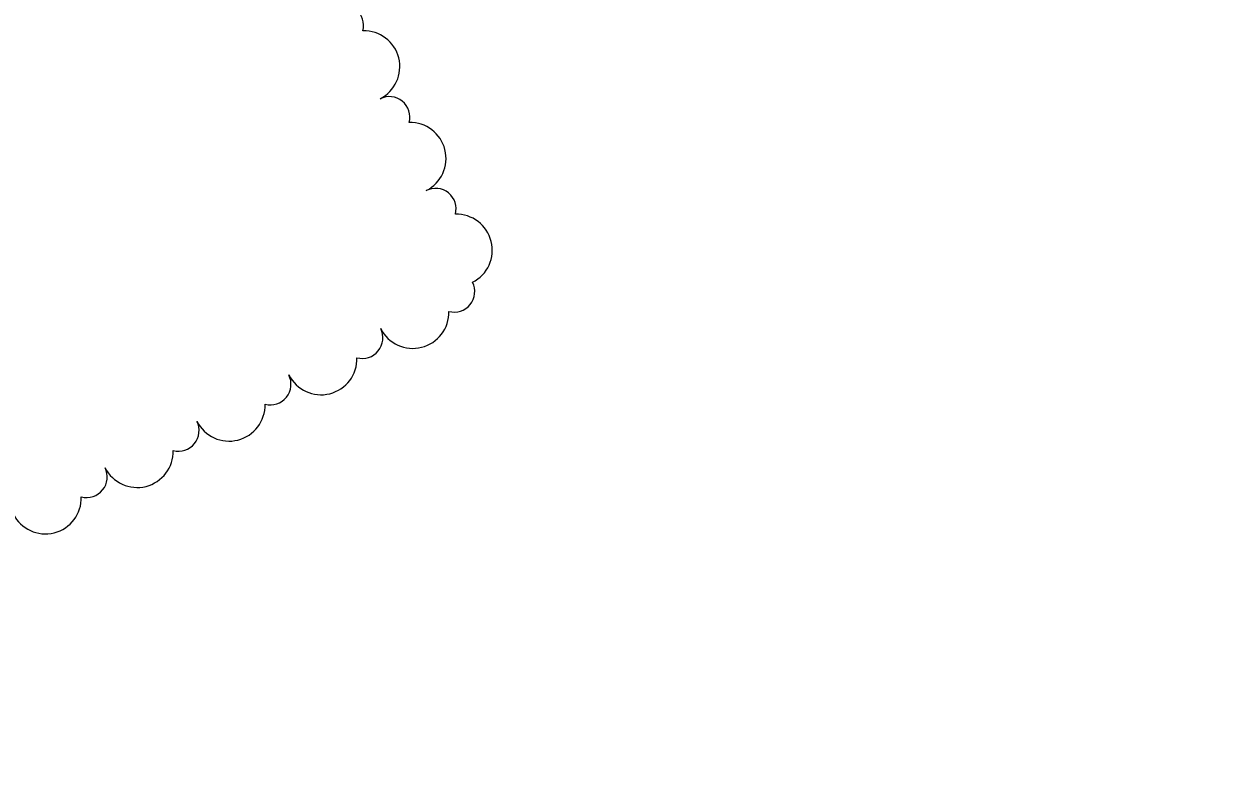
# Model space of a CAD drawing. Header units: metres. Extents: x 2682525 to 2683550, y 1250555 to 1251328.
# Drawn here: x 2683089.35 to 2683094.91, y 1250868.44 to 1250871.95 of the extents above; entities that cross this region are included whole.
import ezdxf

# ---------------------------------------------------------------- set-up
doc = ezdxf.new("R2010")
doc.units = ezdxf.units.M
doc.header["$PDMODE"] = 2
doc.header["$PDSIZE"] = -2
for name, pattern in [('IMPORT-_25_VW-01 Strichlinie kurz _2_', [21.165312, 10.580624, -10.584688]), ('Verdeckt', [3, 2, -1]), ('Verdeckt 0_75', [1.5, 0.75, -0.75])]:
    doc.linetypes.add(name, pattern=pattern)
for name, color, linetype, lineweight, true_color in [('2458 A U1_dwg-1', 9, 'Continuous', 18, 0x808080), ('_25_300 Bauteile 3D-Raum-NGF Nettogeschossfläche', 9, 'Continuous', 18, 0x808080), ('_25_300 Bauteile 3D-Tuer', 9, 'Continuous', 18, 0x808080), ('_25_700 Aemter-Feuerpolizei-Fluchtweg', 9, 'IMPORT-_25_VW-01 Strichlinie kurz _2_', 18, 0x808080), ('_25_800 Beschriftung-1_100-Koten', 9, 'Continuous', 18, 0x808080), ('_25_Keine', 9, 'Continuous', 18, 0x808080), ('A-DETL-____-MBND-1', 7, 'Continuous', 18, 0xbf6000), ('A-DETL-____-MBND-3', 7, 'Verdeckt 0_75', 25, 0xbf6000), ('Bemassung', 9, 'Continuous', 18, 0x808080), ('G-____-REVC-OTLN-1', 1, 'Continuous', 18, 0xff0000)]:
    doc.layers.add(name, color=color, linetype=linetype, lineweight=lineweight, true_color=true_color)
for name, color, linetype, lineweight in [('A-____-____-DIMS', 7, 'Continuous', 9), ('A-DETL-____-MBND', 7, 'Verdeckt 0_75', 18), ('A-DETL-____-MBND-2', 7, 'Verdeckt 0_75', 25), ('Bemassung-1', 7, 'Continuous', 18), ('G-____-____-DIMS', 7, 'Continuous', 9), ('G-____-____-SYMB-1', 7, 'Verdeckt', 9), ('G-____-____-TEXT', 7, 'Continuous', 9)]:
    doc.layers.add(name, color=color, linetype=linetype, lineweight=lineweight)
doc.styles.add('Arial_3', font='arial.ttf', dxfattribs={"height": 125})
doc.styles.add('Arial_31', font='arial.ttf', dxfattribs={"width": 0.9, "height": 200})
doc.styles.add('ISOCP_2', font='isocp___.ttf', dxfattribs={"height": 125.860822})
doc.dimstyles.new('2_0_mm_-_Arial', dxfattribs={"dimscale": 304.8, "dimtxt": 204.05188, "dimasz": 0.246063, "dimexe": 0.328084, "dimexo": 0.328084, "dimgap": 0.082021, "dimtad": 1, "dimdec": 1, "dimlfac": 0.001, "dimrnd": 0.1, "dimzin": 0, "dimdsep": 46, "dimtxsty": 'Arial_31', "dimblk1": 'OBLIQUE', "dimblk2": 'OBLIQUE', "dimsah": 1, "dimcen": 0.09, "dimdle": 0.328084, "dimazin": 0, "dimtfac": 1, "dimtdec": 4, "dimtix": 1, "dimtmove": 0, "dimatfit": 3, "dimfxl": 1, "dimtvp": 1, "dimtfill": 1, "dimtolj": 1, "dimtzin": 0, "dimarcsym": 2})
doc.dimstyles.new('2_0_mm_-_Arial_1', dxfattribs={"dimscale": 304.8, "dimtxt": 204.05188, "dimasz": 0.246063, "dimexe": 0.328084, "dimexo": 0.328084, "dimgap": 0.082021, "dimtad": 1, "dimdec": 1, "dimlfac": 0.001, "dimrnd": 0.1, "dimzin": 0, "dimdsep": 46, "dimtxsty": 'Arial_31', "dimblk1": 'OBLIQUE', "dimblk2": 'OBLIQUE', "dimsah": 1, "dimcen": 0.09, "dimdle": 0.328084, "dimazin": 0, "dimtfac": 1, "dimtdec": 4, "dimtix": 1, "dimtmove": 2, "dimatfit": 3, "dimfxl": 1, "dimtvp": 1, "dimtfill": 1, "dimtolj": 1, "dimtzin": 0, "dimarcsym": 2})

# ---------------------------------------------------------------- blocks, each defined once
blk = doc.blocks.new('2458 A U1_dwg_VW_SLASH-9045441-U01 Bodenplatte')
at = {"layer": 'Bemassung'}
for p, q in [((-78657.5, -27429.7), (-78545.3, -27317.5)), ((-78701.4, -27373.6), (-78489.2, -27373.6))]:
    blk.add_line(p, q, dxfattribs=at)
blk = doc.blocks.new('2458 A U1_dwg_VW_SLASH-9045444-U01 Bodenplatte')
at = {"layer": 'Bemassung'}
for p, q in [((-78657.5, -27429.7), (-78545.3, -27317.5)), ((-78701.4, -27373.6), (-78489.2, -27373.6))]:
    blk.add_line(p, q, dxfattribs=at)
blk = doc.blocks.new('2458 A U1_dwg_VW_SLASH-9045463-U01 Bodenplatte')
at = {"layer": 'Bemassung'}
for p, q in [((-78745.3, -28424.1), (-78857.5, -28536.3)), ((-78701.4, -28480.2), (-78913.7, -28480.2))]:
    blk.add_line(p, q, dxfattribs=at)
blk = doc.blocks.new('2458 A U1_dwg_VW_SLASH-9045465-U01 Bodenplatte')
at = {"layer": 'Bemassung'}
for p, q in [((-78657.5, -28536.3), (-78545.3, -28424.1)), ((-78701.4, -28480.2), (-78489.2, -28480.2))]:
    blk.add_line(p, q, dxfattribs=at)
blk = doc.blocks.new('2458 A U1_dwg_VW_SLASH-9045466-U01 Bodenplatte')
at = {"layer": 'Bemassung'}
for p, q in [((-78745.3, -28424.1), (-78857.5, -28536.3)), ((-78701.4, -28480.2), (-78913.7, -28480.2))]:
    blk.add_line(p, q, dxfattribs=at)
blk = doc.blocks.new('2458 A U1_dwg_VW_SLASH-9045467-U01 Bodenplatte')
at = {"layer": 'Bemassung'}
for p, q in [((-75725.3, -28424.1), (-75837.5, -28536.3)), ((-75681.4, -28480.2), (-75893.7, -28480.2))]:
    blk.add_line(p, q, dxfattribs=at)
blk = doc.blocks.new('2458 A U1_dwg_VW_SLASH-9045468-U01 Bodenplatte')
at = {"layer": 'Bemassung'}
for p, q in [((-78657.5, -28536.3), (-78545.3, -28424.1)), ((-78701.4, -28480.2), (-78489.2, -28480.2))]:
    blk.add_line(p, q, dxfattribs=at)
blk = doc.blocks.new('2458 A U1_dwg_VW_SLASH-9045470-U01 Bodenplatte')
at = {"layer": 'Bemassung'}
for p, q in [((-75837.5, -28536.3), (-75725.3, -28424.1)), ((-75881.4, -28480.2), (-75669.2, -28480.2))]:
    blk.add_line(p, q, dxfattribs=at)
blk = doc.blocks.new('2458 A U1_dwg-9041719-U01 Bodenplatte')
at = {"layer": '_25_300 Bauteile 3D-Raum-NGF Nettogeschossfläche', "flags": 128}
for points in [[(-117274.3, -27498.6), (-118474.3, -27498.6), (-118474.3, -35967.6), (-78801.4, -35967.6), (-78801.4, -28020.4)], [(-78801.4, -28020.4), (-78801.4, -30857.7), (-78601.4, -30857.7), (-78601.4, -35967.6)]]:
    blk.add_lwpolyline(points, dxfattribs=at)
at = {"layer": '_25_300 Bauteile 3D-Tuer'}
for p, q in [((-78861.4, -28020.4), (-78861.4, -33732.7)), ((-78911.4, -28670.2), (-78911.4, -30170.2))]:
    blk.add_line(p, q, dxfattribs=at)
at = {"layer": '_25_300 Bauteile 3D-Tuer', "flags": 128}
for points in [[(-78861.4, -28020.4), (-78861.4, -30857.7), (-78821.4, -30857.7), (-78821.4, -28020.3)], [(-78861.4, -33732.7), (-78821.4, -33732.7), (-78821.4, -28020.3)]]:
    blk.add_lwpolyline(points, dxfattribs=at)
blk.add_lwpolyline([(-78911.2, -30169.2), (-78911.4, -30170.2), (-78911.7, -30169.2)], close=True, dxfattribs=at)
at = {"layer": '_25_700 Aemter-Feuerpolizei-Fluchtweg'}
blk.add_line((-78601.4, -35967.6), (-67662.9, -21262.2), dxfattribs=at)
at = {"layer": '_25_800 Beschriftung-1_100-Koten'}
for p, q in [((-78701.4, -27832.7), (-78701.4, -27895.4)), ((-78639, -27957.7), (-78576.4, -27957.7)), ((-78701.4, -28020.4), (-78701.4, -28082.7))]:
    blk.add_line(p, q, dxfattribs=at)
at = {"layer": '_25_800 Beschriftung-1_100-Koten', "flags": 128}
for points in [[(-78701.4, -27895.4), (-78701.4, -27882.7)], [(-78639, -27957.7), (-78626.4, -27957.7)], [(-78701.4, -28020.4), (-78701.4, -28032.7)]]:
    blk.add_lwpolyline(points, close=True, dxfattribs=at)
at = {"layer": '_25_800 Beschriftung-1_100-Koten'}
for start, end in [(90, 122.2907), (360, 90), (270, 0), (238.4941, 270)]:
    blk.add_arc((-78701.4, -27957.7), 75, start, end, dxfattribs=at)
at = {"layer": '_25_Keine'}
blk.add_line((-78601.4, -25101.9), (-78601.4, -30803.6), dxfattribs=at)
at = {"layer": '_25_Keine', "flags": 128}
for points in [[(-78601.4, -25087.7), (-75706.4, -27957.7), (-78601.4, -30877.7)], [(-80428.8, -26701), (-81696.4, -27957.7), (-78801.4, -30877.7)]]:
    blk.add_lwpolyline(points, dxfattribs=at)
for points in [[(-75801.4, -35857.7), (-78301.4, -35857.7), (-78301.4, -30857.7), (-75801.4, -30857.7)], [(-73301.4, -35857.7), (-75801.4, -35857.7), (-75801.4, -30857.7), (-73301.4, -30857.7)]]:
    blk.add_lwpolyline(points, close=True, dxfattribs=at)
at = {"layer": 'Bemassung'}
for p, q in [((-78801.4, -28580.2), (-78801.4, -28020.4)), ((-78801.4, -28020.4), (-78801.4, -28580.2)), ((-78601.4, -28480.2), (-78801.4, -28480.2)), ((-48582.5, -28480.2), (-75669.2, -28480.2))]:
    blk.add_line(p, q, dxfattribs=at)
at = {"layer": 'Bemassung', "flags": 128}
for points in [[(-78601.4, -27273.6), (-78601.4, -27979.7)], [(-78601.4, -28580.2), (-78601.4, -27955.8)], [(-75781.4, -28580.2), (-75781.4, -28060.7)]]:
    blk.add_lwpolyline(points, close=True, dxfattribs=at)
for points in [[(-47278.9, -27373.6), (-78489.2, -27373.6), (-78376.9, -27373.6)], [(-79025.9, -28480.2), (-78913.7, -28480.2), (-81509.2, -28480.2)], [(-75893.7, -28480.2), (-78489.2, -28480.2), (-78376.9, -28480.2)]]:
    blk.add_lwpolyline(points, dxfattribs=at)
for name in ['2458 A U1_dwg_VW_SLASH-9045441-U01 Bodenplatte', '2458 A U1_dwg_VW_SLASH-9045444-U01 Bodenplatte', '2458 A U1_dwg_VW_SLASH-9045463-U01 Bodenplatte', '2458 A U1_dwg_VW_SLASH-9045466-U01 Bodenplatte', '2458 A U1_dwg_VW_SLASH-9045465-U01 Bodenplatte', '2458 A U1_dwg_VW_SLASH-9045468-U01 Bodenplatte', '2458 A U1_dwg_VW_SLASH-9045467-U01 Bodenplatte', '2458 A U1_dwg_VW_SLASH-9045470-U01 Bodenplatte']:
    blk.add_blockref(name, (0, 0))
at = {"layer": '_25_800 Beschriftung-1_100-Koten', "char_height": 125.861, "width": 1590.261, "attachment_point": 1, "line_spacing_factor": 1.478621, "style": 'ISOCP_2'}
for insert in [(-78606, -28072.1), (-78406, -30636.5)]:
    blk.add_mtext('-3.50m / 455.35', dxfattribs=dict(at, insert=insert))
at = {"layer": 'Bemassung-1', "char_height": 125.86, "attachment_point": 2, "line_spacing_factor": 1.478621, "style": 'ISOCP_2'}
for s, insert, width in [('20', (-78701.4, -28373.2), 236.847), ('2.82', (-77191.4, -28373.2), 406.024)]:
    blk.add_mtext(s, dxfattribs=dict(at, insert=insert, width=width))
blk = doc.blocks.new('PE-HD_Bogen - Standard-V26-U01 Bodenplatte')
at = {"layer": 'A-DETL-____-MBND-3'}
for points in [[(-78842.2, -27957.9), (-78841.5, -27903.8), (-78841.2, -27895.4), (-78881.7, -27895.4), (-78882, -27897.6), (-78882.6, -27913.7), (-78883, -27957.9), (-78862.7, -27957.9)], [(-78842.2, -27957.9), (-78841.5, -27957.9), (-78840, -27941.8), (-78835.5, -27926.7), (-78828.5, -27913.7), (-78819.4, -27903.8), (-78808.7, -27897.6), (-78797.3, -27895.4), (-78840.9, -27895.4), (-78841.2, -27897.6), (-78841.9, -27918), (-78842.1, -27941.8)], [(-78812.6, -27957.9), (-78811.1, -27941.8), (-78806.7, -27926.7), (-78799.7, -27913.7), (-78790.5, -27903.8), (-78779.7, -27897.5), (-78770.5, -27895.4), (-78798.2, -27895.6), (-78808.7, -27897.6), (-78819.4, -27903.8), (-78828.5, -27913.7), (-78835.6, -27926.7), (-78840, -27941.8), (-78841.5, -27957.9), (-78840, -27957.9)], [(-78881.7, -28020.4), (-78840.9, -28020.3), (-78841.3, -28017.2), (-78841.9, -27997.9), (-78842.2, -27957.9), (-78883, -27957.9), (-78882.3, -28012.1), (-78882, -28018.3)], [(-78840.9, -28020.4), (-78797.3, -28020.4), (-78808.7, -28018.3), (-78819.4, -28012.1), (-78828.5, -28002.1), (-78836.1, -27987.3), (-78840.1, -27972.8), (-78841.8, -27957.9), (-78842.2, -27957.9), (-78841.5, -28012.1), (-78841.2, -28018.3)], [(-78780.8, -28020.4), (-78770.5, -28020), (-78779.9, -28018.3), (-78790.5, -28012.1), (-78799.7, -28002.1), (-78806.7, -27989.2), (-78811.2, -27972.8), (-78812.6, -27957.9), (-78841.4, -27958.2), (-78840, -27974.1), (-78835.5, -27989.2), (-78828.5, -28002.1), (-78819.4, -28012.1), (-78808.7, -28018.3), (-78797.3, -28020.4), (-78792.6, -28020.4)]]:
    blk.add_hatch(color=256, dxfattribs=at).paths.add_polyline_path(points)
h = blk.add_hatch(color=256, dxfattribs=at)
h.paths.add_polyline_path([(-78768.4, -28020.4), (-78768.4, -28020.4), (-78770.5, -28020)])
h.paths.add_polyline_path([(-78779.8, -28018.3), (-78790.5, -28012), (-78799.7, -28002.1), (-78806.7, -27989.1), (-78806.7, -27989.2), (-78799.7, -28002.1), (-78790.5, -28012.1), (-78779.9, -28018.3)])
at = {"layer": 'A-DETL-____-MBND-2'}
for p, q in [((-78840.9, -27895.4), (-78881.7, -27895.4)), ((-78768.4, -27895.4), (-78797.3, -27895.4)), ((-78815.4, -27957.9), (-78881.7, -27957.9)), ((-78815.4, -27957.9), (-78768.4, -27957.9)), ((-78881.7, -28020.4), (-78840.9, -28020.4)), ((-78797.3, -28020.4), (-78768.4, -28020.4))]:
    blk.add_line(p, q, dxfattribs=at)
at = {"layer": 'A-DETL-____-MBND-2', "flags": 128}
for points in [[(-78840.9, -27895.4), (-78818.6, -27895.4), (-78799.3, -27895.4), (-78797.3, -27895.4)], [(-78797.3, -28020.4), (-78816, -28020.4), (-78838.1, -28020.4), (-78840.9, -28020.4)]]:
    blk.add_lwpolyline(points, dxfattribs=at)
at = {"layer": 'A-DETL-____-MBND-2'}
for centre, ratio, start_param, end_param in [((-78881.7, -27957.9), 0.019996, 4.712389, 7.853982), ((-78768.4, -27957.9), 0.707107, 4.712389, 7.853982), ((-78881.7, -27957.9), 0.019996, 1.570796, 4.712389), ((-78768.4, -27957.9), 0.707107, 1.570796, 4.712389)]:
    blk.add_ellipse(centre, major_axis=(0, 62.5), ratio=ratio, start_param=start_param, end_param=end_param, dxfattribs=at)
blk = doc.blocks.new('PE-HD_Bogen - Standard-V27-U01 Bodenplatte')
at = {"layer": 'A-DETL-____-MBND-3'}
for points in [[(-78764.2, -27957.9), (-78762.3, -27940.5), (-78758.3, -27926.7), (-78750.6, -27913), (-78742.1, -27903.8), (-78731.5, -27897.6), (-78720, -27895.4), (-78748.4, -27895.4), (-78759.9, -27897.6), (-78771.3, -27904.6), (-78779.7, -27913.7), (-78786.7, -27926.7), (-78791.1, -27941.8), (-78792.6, -27957.9)], [(-78731.5, -28020.4), (-78721, -28020.3), (-78732.7, -28017.6), (-78742.1, -28012.1), (-78751.3, -28002.1), (-78758.3, -27989.2), (-78762.8, -27972.8), (-78764.2, -27957.9), (-78792.6, -27957.9), (-78790.5, -27976.2), (-78786.7, -27989.2), (-78779.7, -28002.1), (-78770.5, -28012.1), (-78759.9, -28018.3), (-78745.6, -28020.4), (-78732.7, -28020.4)], [(-78701.4, -28020.4), (-78717.6, -28018.3), (-78732.7, -28012.1), (-78745.6, -28002.1), (-78755.5, -27989.2), (-78762, -27972.8), (-78763.9, -27961.1), (-78762.7, -27974.1), (-78758.3, -27989.2), (-78750.6, -28002.9), (-78742.1, -28012.1), (-78730, -28018.6), (-78717.6, -28020.4), (-78708, -28020.3)]]:
    blk.add_hatch(color=256, dxfattribs=at).paths.add_polyline_path(points)
h = blk.add_hatch(color=256, dxfattribs=at)
h.paths.add_polyline_path([(-78764, -27957.9), (-78761.8, -27941.8), (-78755.5, -27926.7), (-78745.6, -27913.7), (-78731.5, -27903.3), (-78717.6, -27897.6), (-78701.4, -27895.4), (-78724.4, -27896.3), (-78732.7, -27898.3), (-78742.1, -27903.8), (-78751.3, -27913.7), (-78758.3, -27926.7), (-78762.7, -27941.8), (-78764.2, -27957.9)])
h.paths.add_polyline_path([(-78685.2, -27897.6), (-78691.6, -27896.4), (-78701.4, -27895.4)])
at = {"layer": 'A-DETL-____-MBND-2'}
for p, q in [((-78720, -27895.4), (-78748.4, -27895.4)), ((-78701.4, -27957.9), (-78748.4, -27957.9)), ((-78748.4, -28020.4), (-78720, -28020.4))]:
    blk.add_line(p, q, dxfattribs=at)
at = {"layer": 'A-DETL-____-MBND-2', "flags": 128}
for points in [[(-78763.9, -27957.9), (-78759.8, -27935.7), (-78748.1, -27916.4), (-78730.3, -27902.5), (-78708.7, -27895.9), (-78701.4, -27895.4)], [(-78720, -27895.4), (-78707.1, -27895.4), (-78701.5, -27895.4), (-78701.4, -27895.4)], [(-78701.4, -27895.4), (-78679.2, -27899.5), (-78659.9, -27911.3), (-78646, -27929.1), (-78639.3, -27950.7), (-78638.9, -27957.9)], [(-78701.4, -28020.4), (-78723.7, -28016.3), (-78743, -28004.6), (-78756.9, -27986.8), (-78763.5, -27965.2), (-78763.9, -27957.9)], [(-78638.9, -27957.9), (-78643, -27980.2), (-78654.7, -27999.5), (-78672.6, -28013.4), (-78694.2, -28020), (-78701.4, -28020.4)], [(-78701.4, -28020.4), (-78705.5, -28020.4), (-78717.2, -28020.4), (-78720, -28020.4)]]:
    blk.add_lwpolyline(points, dxfattribs=at)
at = {"layer": 'A-DETL-____-MBND-2'}
for start, end in [(0, 180), (180, 0)]:
    blk.add_arc((-78701.4, -27957.9), 62.5, start, end, dxfattribs=at)
for start_param, end_param in [(4.712389, 7.853982), (1.570796, 4.712389)]:
    blk.add_ellipse((-78748.4, -27957.9), major_axis=(0, 62.5), ratio=0.707107, start_param=start_param, end_param=end_param, dxfattribs=at)
blk = doc.blocks.new('_Oblique')
at = {"color": 0, "linetype": 'ByBlock', "lineweight": -2}
blk.add_line((-0.5, -0.5), (0.5, 0.5), dxfattribs=at)
blk = doc.blocks.new('*D1807')
at = {"layer": 'A-____-____-DIMS', "color": 0, "lineweight": -2, "transparency": 16777216}
for p, q in [((2683068.8976, 1250867.0095), (2683135.8618, 1250900.7853)), ((2683053.6882, 1250859.3381), (2683068.8976, 1250867.0095)), ((2683053.6882, 1250859.3381), (2682986.7241, 1250825.5623)), ((2683113.7431, 1250778.0986), (2683113.932, 1250777.724)), ((2683098.6987, 1250770.0999), (2683098.7226, 1250770.0526))]:
    blk.add_line(p, q, dxfattribs=at)
at = {"layer": 'A-____-____-DIMS', "color": 0, "lineweight": -2, "transparency": 16777216, "xscale": 74.99999999999999, "yscale": 74.99999999999999, "zscale": 74.99999999999999}
for p, rotation in [((2683068.8976, 1250867.0095), 206.7657572042305), ((2683053.6882, 1250859.3381), 26.76575720423048)]:
    blk.add_blockref('_Oblique', p, dxfattribs=dict(at, rotation=rotation))
at = {"layer": 'A-____-____-DIMS', "color": 0, "transparency": 16777216, "insert": (2683004.0476, 1250976.6687), "char_height": 200, "width": 911.641015, "attachment_point": 5, "rotation": 26.7658, "style": 'Arial_31', "bg_fill": 3, "box_fill_scale": 1.1, "bg_fill_color": 256, "bg_fill_true_color": 13158600, "bg_fill_transparency": 0}
blk.add_mtext('\\A1;0.0', dxfattribs=at)
at = {"layer": 'Defpoints', "color": 0, "transparency": 16777216}
for p in [(2683068.7087, 1250867.3841), (2683068.8976, 1250867.0095), (2683053.6643, 1250859.3855)]:
    blk.add_point(p, dxfattribs=at)
blk = doc.blocks.new('*D1808')
at = {"layer": 'A-____-____-DIMS', "color": 0, "lineweight": -2, "transparency": 16777216}
for p, q in [((2683101.3062, 1250883.356), (2683168.2704, 1250917.1318)), ((2683068.8976, 1250867.0095), (2683001.9335, 1250833.2337)), ((2683146.1967, 1250794.3558), (2683146.3406, 1250794.0705)), ((2683113.7431, 1250778.0986), (2683113.932, 1250777.724))]:
    blk.add_line(p, q, dxfattribs=at)
at = {"layer": 'A-____-____-DIMS', "color": 0, "transparency": 16777216, "insert": (2682617.727, 1250788.9483), "char_height": 200, "width": 911.641015, "attachment_point": 1, "rotation": 26.7658, "line_spacing_factor": 0.941778, "style": 'Arial_31', "bg_fill": 3, "box_fill_scale": 1.1, "bg_fill_color": 256, "bg_fill_true_color": 13158600, "bg_fill_transparency": 0}
blk.add_mtext('\\A1;0.0', dxfattribs=at)
at = {"layer": 'A-____-____-DIMS', "color": 0, "lineweight": -2, "transparency": 16777216}
blk.add_line((2683068.8976, 1250867.0095), (2683101.3062, 1250883.356), dxfattribs=at)
at = {"layer": 'Defpoints', "color": 0, "transparency": 16777216}
for p in [(2683101.1623, 1250883.6413), (2683101.3062, 1250883.356), (2683068.7087, 1250867.3841)]:
    blk.add_point(p, dxfattribs=at)
at = {"layer": 'A-____-____-DIMS', "color": 0, "lineweight": -2, "transparency": 16777216, "xscale": 74.99999999999999, "yscale": 74.99999999999999, "zscale": 74.99999999999999}
for p, rotation in [((2683101.3062, 1250883.356), 206.7657572042305), ((2683068.8976, 1250867.0095), 26.76575720423048)]:
    blk.add_blockref('_Oblique', p, dxfattribs=dict(at, rotation=rotation))
blk = doc.blocks.new('*D1809')
at = {"layer": 'A-____-____-DIMS', "color": 0, "lineweight": -2, "transparency": 16777216}
for p, q in [((2683132.9105, 1250899.2968), (2683199.8746, 1250933.0726)), ((2683101.3062, 1250883.356), (2683132.9105, 1250899.2968)), ((2683101.3062, 1250883.356), (2683034.3421, 1250849.5802)), ((2683177.8017, 1250810.2952), (2683177.9449, 1250810.0113)), ((2683146.1967, 1250794.3558), (2683146.3406, 1250794.0705))]:
    blk.add_line(p, q, dxfattribs=at)
at = {"layer": 'A-____-____-DIMS', "color": 0, "lineweight": -2, "transparency": 16777216, "xscale": 74.99999999999999, "yscale": 74.99999999999999, "zscale": 74.99999999999999}
for p, rotation in [((2683132.9105, 1250899.2968), 206.7657572042305), ((2683101.3062, 1250883.356), 26.76575720423048)]:
    blk.add_blockref('_Oblique', p, dxfattribs=dict(at, rotation=rotation))
at = {"layer": 'A-____-____-DIMS', "color": 0, "transparency": 16777216, "insert": (2683059.8631, 1251004.8213), "char_height": 200, "width": 911.641015, "attachment_point": 5, "rotation": 26.7658, "style": 'Arial_31', "bg_fill": 3, "box_fill_scale": 1.1, "bg_fill_color": 256, "bg_fill_true_color": 13158600, "bg_fill_transparency": 0}
blk.add_mtext('\\A1;0.0', dxfattribs=at)
at = {"layer": 'Defpoints', "color": 0, "transparency": 16777216}
for p in [(2683132.7673, 1250899.5807), (2683132.9105, 1250899.2968), (2683101.1623, 1250883.6413)]:
    blk.add_point(p, dxfattribs=at)
blk = doc.blocks.new('Family - ___-9052579-U01 Bodenplatte')
at = {"layer": 'G-____-REVC-OTLN-1'}
for centre, radius, start, end in [((-76947.2, -27537.9), 96, 318.1897, 90), ((-76947.2, -27754), 168.1, 270, 64.7912), ((-76947.2, -28018.2), 96, 318.1897, 90), ((-76947.2, -28234.3), 168.1, 270, 64.7912), ((-76947.2, -28498.4), 96, 318.1897, 90), ((-76947.2, -28714.5), 168.1, 270, 64.7912), ((-79185, -28882.6), 168.4, 180, 334.7912), ((-78968.4, -28882.6), 96.2, 228.1897, 0), ((-78703.7, -28882.6), 168.4, 180, 334.7912), ((-78487.2, -28882.6), 96.2, 228.1897, 0), ((-78222.5, -28882.6), 168.4, 180, 334.7912), ((-78005.9, -28882.6), 96.2, 228.1897, 0), ((-77741.2, -28882.6), 168.4, 180, 334.7912), ((-77524.7, -28882.6), 96.2, 228.1897, 0), ((-77260, -28882.6), 168.4, 180, 334.7912), ((-77043.4, -28882.6), 96.2, 228.1897, 0)]:
    blk.add_arc(centre, radius, start, end, dxfattribs=at)

msp = doc.modelspace()

# ---------------------------------------------------------------- hatches: boundary and pattern name
at = {"layer": 'A-DETL-____-MBND-1'}
for points in [[(2683089.3669, 1250870.7221), (2683089.3848, 1250870.7311), (2683089.3788, 1250870.7462), (2683089.376, 1250870.7616), (2683089.3764, 1250870.7764), (2683089.3801, 1250870.7893), (2683089.3868, 1250870.7997), (2683089.3961, 1250870.8068), (2683089.3765, 1250870.7965), (2683089.369, 1250870.7907), (2683089.3623, 1250870.7803), (2683089.3586, 1250870.7673), (2683089.3581, 1250870.7526), (2683089.361, 1250870.7372), (2683089.3669, 1250870.7221)], [(2683089.4943, 1250870.7163), (2683089.5078, 1250870.7255), (2683089.5185, 1250870.7379), (2683089.5256, 1250870.7526), (2683089.5286, 1250870.7686), (2683089.5269, 1250870.7861), (2683089.522, 1250870.8003), (2683089.5128, 1250870.8138), (2683089.5004, 1250870.8244), (2683089.4857, 1250870.8315), (2683089.4697, 1250870.8345), (2683089.4534, 1250870.8333), (2683089.438, 1250870.8279), (2683089.4246, 1250870.8188), (2683089.4139, 1250870.8064), (2683089.4068, 1250870.7917), (2683089.4038, 1250870.7757), (2683089.405, 1250870.7594), (2683089.4104, 1250870.744), (2683089.4196, 1250870.7305), (2683089.4319, 1250870.7199), (2683089.4466, 1250870.7128), (2683089.4627, 1250870.7097), (2683089.4789, 1250870.711)], [(2683089.4345, 1250870.6862), (2683089.4524, 1250870.6952), (2683089.4412, 1250870.6919), (2683089.4289, 1250870.6927), (2683089.4162, 1250870.6974), (2683089.4041, 1250870.7058), (2683089.3927, 1250870.7184), (2683089.3848, 1250870.7311), (2683089.3669, 1250870.7221), (2683089.3755, 1250870.7083), (2683089.3863, 1250870.6968), (2683089.3984, 1250870.6884), (2683089.411, 1250870.6837), (2683089.4234, 1250870.6829), (2683089.4325, 1250870.6856)]]:
    msp.add_hatch(color=256, dxfattribs=at).paths.add_polyline_path(points)
h = msp.add_hatch(color=256, dxfattribs=at)
h.paths.add_polyline_path([(2683089.4196, 1250870.7305), (2683089.4104, 1250870.744), (2683089.4106, 1250870.7435), (2683089.4188, 1250870.7316)])
h.paths.add_polyline_path([(2683089.3788, 1250870.7462), (2683089.376, 1250870.7616), (2683089.3764, 1250870.7764), (2683089.3801, 1250870.7893), (2683089.3801, 1250870.7893), (2683089.3764, 1250870.7763), (2683089.376, 1250870.7616), (2683089.3788, 1250870.7462)])

# ---------------------------------------------------------------- linework, layer by layer
at = {"layer": 'A-DETL-____-MBND'}
msp.add_open_spline([(2683066.0094, 1250869.6799), (2683066.2882, 1250869.5513), (2683067.0393, 1250869.1861), (2683068.8086, 1250868.5548), (2683071.6572, 1250869.4941), (2683074.4673, 1250871.0184), (2683078.1954, 1250872.8597), (2683083.1585, 1250875.3834), (2683088.8005, 1250878.257), (2683094.6725, 1250881.1124), (2683097.9519, 1250882.947), (2683100.0814, 1250883.8796), (2683100.1876, 1250884.4308), (2683100.9191, 1250885.0165), (2683101.8445, 1250884.7111), (2683103.9676, 1250886.0041), (2683109.2046, 1250888.4176), (2683115.755, 1250891.8365), (2683122.4465, 1250895.2413), (2683126.4971, 1250897.2702), (2683129.5206, 1250898.8112), (2683132.8047, 1250900.2604), (2683134.0671, 1250906.5739), (2683135.558, 1250913.7968), (2683138.6575, 1250918.6029), (2683139.8893, 1250920.9062)], degree=3, knots=[0, 0, 0, 0, 3.021817, 8.266815, 17.951029, 30.864783, 40.234801, 58.746105, 85.717194, 102.600659, 122.806324, 123.198841, 125.010572, 127.673553, 131.444065, 133.396681, 151.449952, 188.990719, 205.632564, 225.475795, 233.402705, 239.316719, 259.753895, 288.882365, 314.590858, 314.590858, 314.590858, 314.590858], dxfattribs=at)
at = {"layer": 'A-DETL-____-MBND-2'}
for p, q in [((2683089.5225, 1250870.6605), (2683089.4099, 1250870.8838)), ((2683089.3546, 1250870.7159), (2683089.5778, 1250870.8284)), ((2683089.3961, 1250870.8068), (2683089.3782, 1250870.7978)), ((2683089.3806, 1250870.729), (2683089.3416, 1250870.7093)), ((2683089.4064, 1250870.742), (2683089.3806, 1250870.729)), ((2683089.4064, 1250870.742), (2683089.4242, 1250870.751)), ((2683089.4064, 1250870.742), (2683089.4242, 1250870.751)), ((2683089.4496, 1250870.7638), (2683089.4242, 1250870.751)), ((2683089.4662, 1250870.7721), (2683089.4496, 1250870.7638)), ((2683089.4345, 1250870.6862), (2683089.4524, 1250870.6952))]:
    msp.add_line(p, q, dxfattribs=at)
for centre, radius, start, end in [((2683089.4662, 1250870.7721), 0.0625, 26.7658, 206.7658), ((2683089.4662, 1250870.7721), 0.0625, 206.7658, 26.7658), ((2683089.4521, 1250870.8), 0.0312, 296.7657, 116.7657), ((2683089.4803, 1250870.7442), 0.0312, 116.7657, 296.7657)]:
    msp.add_arc(centre, radius, start, end, dxfattribs=at)
for centre, start_param, end_param in [((2683089.4064, 1250870.742), 0, 1.570796), ((2683089.4242, 1250870.751), 0, 1.570796), ((2683089.4064, 1250870.742), 4.712389, 6.283185), ((2683089.4242, 1250870.751), 4.712389, 6.283185), ((2683089.4242, 1250870.751), 1.570796, 3.141593), ((2683089.4064, 1250870.742), 3.141593, 4.712389), ((2683089.4242, 1250870.751), 3.141593, 4.712389), ((2683089.4064, 1250870.742), 1.570796, 3.141593)]:
    msp.add_ellipse(centre, major_axis=(-0.0282, 0.0558), ratio=0.707107, start_param=start_param, end_param=end_param, dxfattribs=at)
at = {"layer": 'G-____-____-DIMS'}
for p, q in [((2683089.391, 1250870.2418), (2683090.5118, 1250870.8071)), ((2683089.0993, 1250870.5871), (2683089.391, 1250870.2418))]:
    msp.add_line(p, q, dxfattribs=at)

# ---------------------------------------------------------------- block references
at = {"layer": '2458 A U1_dwg-1', "xscale": 0.001, "yscale": 0.001, "zscale": 0.001, "rotation": 26.76575494316579}
msp.add_blockref('2458 A U1_dwg-9041719-U01 Bodenplatte', (2683147.1445, 1250931.1772), dxfattribs=at)
at = {"layer": 'A-DETL-____-MBND-2', "xscale": 0.001, "yscale": 0.001, "zscale": 0.001, "rotation": 26.76575494316579}
for name in ['PE-HD_Bogen - Standard-V27-U01 Bodenplatte', 'PE-HD_Bogen - Standard-V26-U01 Bodenplatte']:
    msp.add_blockref(name, (2683147.1445, 1250931.1772), dxfattribs=at)

# ---------------------------------------------------------------- next in the draw order: texts
at = {"layer": 'G-____-____-DIMS', "insert": (2683089.4005, 1250870.4433), "char_height": 0.125, "width": 1.334488, "attachment_point": 1, "rotation": 26.7658, "line_spacing_factor": 0.941778, "style": 'Arial_3', "bg_fill": 3, "box_fill_scale": 1.25, "bg_fill_color": 256, "bg_fill_true_color": 13158600, "bg_fill_transparency": 0}
msp.add_mtext('454.67 m.ü.M.', dxfattribs=at)

# ---------------------------------------------------------------- next in the draw order: linework, layer by layer
at = {"layer": 'G-____-____-SYMB-1'}
msp.add_line((2683051.2484, 1250849.7902), (2683152.0794, 1250900.648), dxfattribs=at)
at = {"layer": 'G-____-____-TEXT'}
for q in [(2683089.7223, 1250871.3482), (2683089.4913, 1250870.9225), (2683089.5649, 1250870.8902)]:
    msp.add_line((2683089.4678, 1250870.769), q, dxfattribs=at)

# ---------------------------------------------------------------- next in the draw order: texts
at = {"layer": 'G-____-____-TEXT', "insert": (2683089.715, 1250871.5291), "char_height": 0.125, "width": 1.579324, "attachment_point": 1, "rotation": 26.7658, "style": 'Arial_3', "bg_fill": 3, "box_fill_scale": 1.25, "bg_fill_color": 256, "bg_fill_true_color": 13158600, "bg_fill_transparency": 0}
msp.add_mtext('Rinnenanschluss', dxfattribs=at)

# ---------------------------------------------------------------- next in the draw order: texts
at = {"layer": 'G-____-____-TEXT', "insert": (2683089.8044, 1250871.3519), "char_height": 0.125, "width": 1.014135, "attachment_point": 1, "rotation": 26.7658, "style": 'Arial_3', "bg_fill": 3, "box_fill_scale": 1.25, "bg_fill_color": 256, "bg_fill_true_color": 13158600, "bg_fill_transparency": 0}
msp.add_mtext('Tiefgarage', dxfattribs=at)

# ---------------------------------------------------------------- next in the draw order: dimensions: what is measured, and where the dimension line sits
at = {"layer": 'A-____-____-DIMS'}
dim = msp.add_linear_dim(base=(2683068.8976, 1250867.0095), p1=(2683053.6643, 1250859.3855), p2=(2683068.7087, 1250867.3841), angle=26.7658, dimstyle='2_0_mm_-_Arial', override={"dimpost": '<>', "dimfxl": 17038.533236}, dxfattribs=at)
dim.commit()
dim.dimension.update_dxf_attribs({"geometry": '*D1807', "text_midpoint": (2683004.0476, 1250976.6687)})

# ---------------------------------------------------------------- next in the draw order: dimensions: what is measured, and where the dimension line sits
dim = msp.add_linear_dim(base=(2683101.3062, 1250883.356), p1=(2683068.7087, 1250867.3841), p2=(2683101.1623, 1250883.6413), angle=26.7658, dimstyle='2_0_mm_-_Arial_1', override={"dimpost": '<>', "dimfxl": 36297.859234}, dxfattribs=at)
dim.commit()
dim.dimension.update_dxf_attribs({"geometry": '*D1808', "text_midpoint": (2683084.7545, 1250875.177), "dimtype": 160})

# ---------------------------------------------------------------- next in the draw order: dimensions: what is measured, and where the dimension line sits
dim = msp.add_linear_dim(base=(2683132.9105, 1250899.2968), p1=(2683101.1623, 1250883.6413), p2=(2683132.7673, 1250899.5807), angle=26.7658, dimstyle='2_0_mm_-_Arial', override={"dimpost": '<>', "dimfxl": 35396.878935}, dxfattribs=at)
dim.commit()
dim.dimension.update_dxf_attribs({"geometry": '*D1809', "text_midpoint": (2683059.8631, 1251004.8213)})

# ---------------------------------------------------------------- next in the draw order: block references
at = {"layer": 'G-____-REVC-OTLN-1', "xscale": 0.001, "yscale": 0.001, "zscale": 0.001, "rotation": 26.76575494316579}
msp.add_blockref('Family - ___-9052579-U01 Bodenplatte', (2683147.1445, 1250931.1772), dxfattribs=at)

doc.saveas('drawing.dxf')
